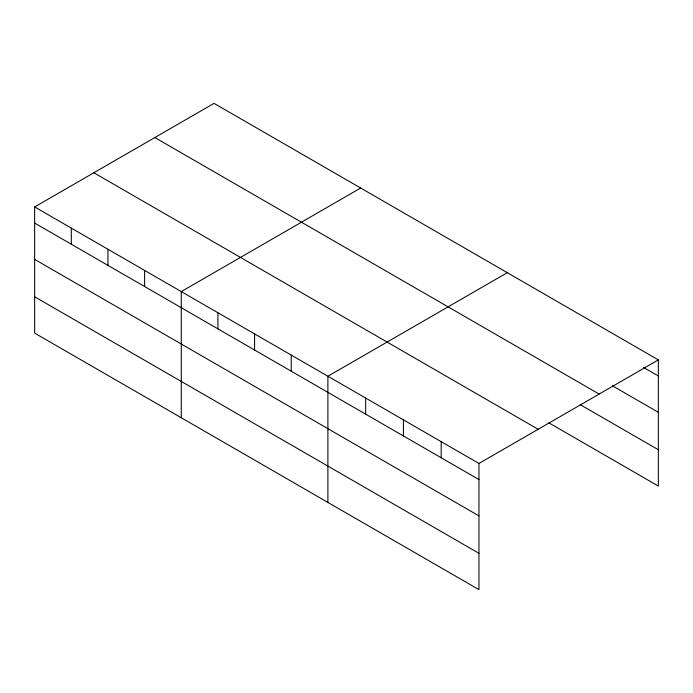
<?xml version="1.0" encoding="UTF-8"?>
<svg xmlns="http://www.w3.org/2000/svg" width="693" height="693" viewBox="0 0 693 693"><rect width="100%" height="100%" fill="white"/><g stroke="black" fill="none" stroke-linecap="round" stroke-linejoin="round"><path stroke-width="1.04" d="M478.958 515.887L478.958 463.461L34.65 206.938L34.65 333.108L478.958 589.63L478.958 515.887L34.65 259.373M548.735 422.773L658.35 486.062L658.35 359.892L214.042 103.37L34.65 206.938M360.663 188.02L181.271 291.597L181.271 417.758M507.285 272.678L327.893 376.247L327.893 502.416M478.958 463.461L658.35 359.892M643.615 367.489L658.35 375.996M612.291 385.724L658.35 412.318M154.842 137.552L599.15 394.066M580.058 404.539L658.35 449.74M93.85 172.765L538.158 429.279M34.65 223.051L478.958 479.565M34.65 296.786L478.958 553.309M441.19 441.658L441.19 457.761M403.43 419.854L403.43 435.958M365.661 398.051L365.661 414.154M291.242 355.085L291.242 371.188M254.582 333.922L254.582 350.026M217.931 312.76L217.931 328.863M144.62 270.435L144.62 286.538M107.961 249.263L107.961 265.376M71.31 228.101L71.31 244.213"/></g></svg>
